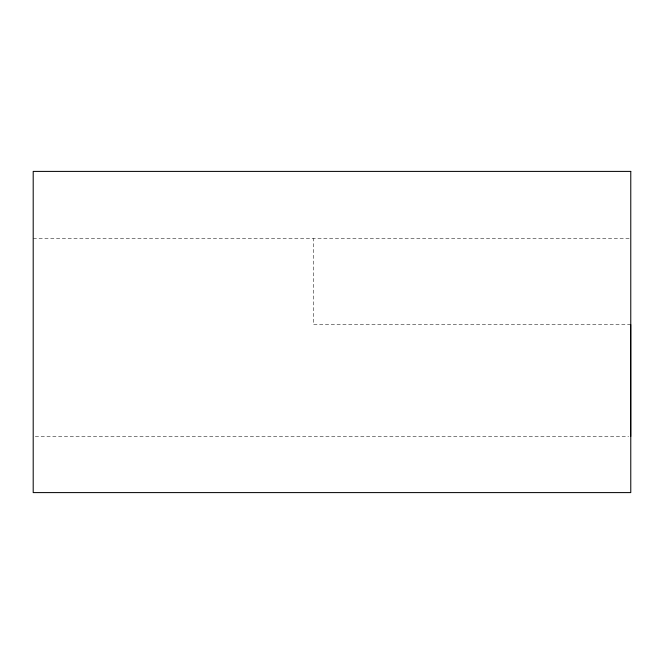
<?xml version="1.0" encoding="UTF-8"?>
<svg xmlns="http://www.w3.org/2000/svg" width="664" height="664" viewBox="0 0 664 664"><rect width="100%" height="100%" fill="white"/><g stroke="black" fill="none" stroke-linecap="round" stroke-linejoin="round"><path stroke-width="0.5" stroke-dasharray="3.32 2.49" d="M33.2 238.642L630.759 238.625M630.8 324.522L313.342 324.522L313.333 238.617M35.283 436.588L628.625 436.547"/><path stroke-width="1" d="M630.692 324.505L630.7 436.547M630.775 171.403L33.2 171.403L33.2 492.597L630.775 492.597L630.775 171.403"/></g></svg>
